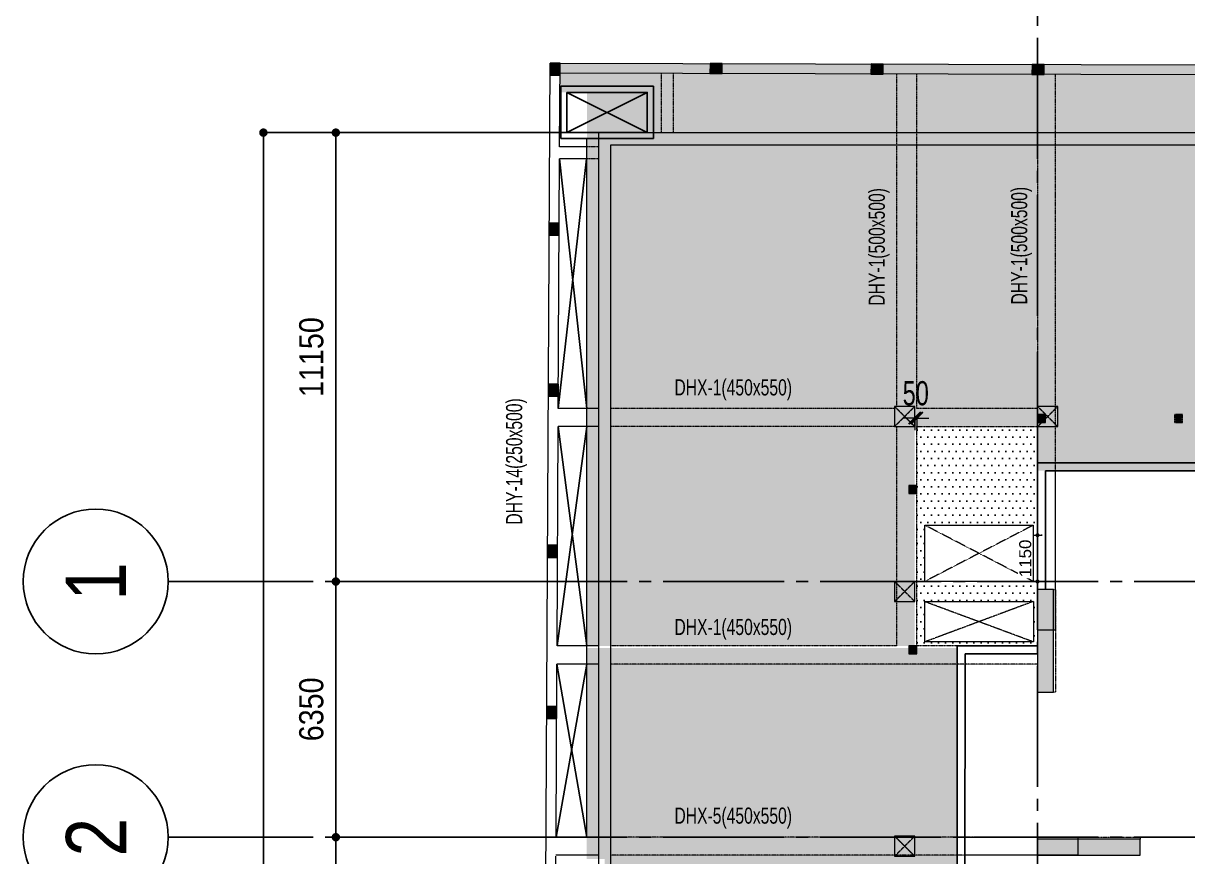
# Model space of a CAD drawing. Header units: millimetres. Extents: x 397144 to 10081729, y 99180 to 1327802.
# Drawn here: x 4924693 to 4953622, y 613725 to 634426 of the extents above; entities that cross this region are included whole.
import ezdxf
from ezdxf.enums import TextEntityAlignment as Align

# ---------------------------------------------------------------- set-up
doc = ezdxf.new("R2010")
doc.units = ezdxf.units.MM
doc.header["$PDSIZE"] = -10
for name, pattern in [('CHG_XX_Cot_Tang 1$0$CENTER', [20.2, 12.7, -2.5, 2.5, -2.5]), ('CHG_XX_Cot_Tang 1$0$CENTER2', [28.575, 19.05, -3.175, 3.175, -3.175]), ('CHG_XX_Cot_Tang 1$0$HIDDEN', [0.375, 0.25, -0.125]), ('CHG_XX_Cot_Tang 1$0$MB_Luoi truc$0$HTT Hidden 21', [3, 2, -1]), ('CHG_XX_Damsan_Tang 1_-0.150$0$HIDDEN', [0.375, 0.25, -0.125]), ('CHG_XX_Damsan_Tang 1_-0.150$0$HTT Hidden 10.5', [1.5, 1, -0.5]), ('CHG_XX_Luoi truc$0$MB_Luoi truc$0$Center101', [13, 10, -1, 1, -1]), ('HIDDEN5', [2.8375, 1.25, -1.5875])]:
    doc.linetypes.add(name, pattern=pattern)
doc.layers.get('0').update_dxf_attribs({"linetype": 'CONTINUOUS'})
doc.layers.get('Defpoints').update_dxf_attribs({"color": 12, "linetype": 'CONTINUOUS'})
for name, color, linetype in [("CHG_XX_Cot_Tang 1$0$'S_Concrete_Center_1", 8, 'CHG_XX_Cot_Tang 1$0$CENTER2'), ("CHG_XX_Cot_Tang 1$0$'S_Steel_ Bold", 8, 'CONTINUOUS'), ('CHG_XX_Cot_Tang 1$0$cot 500 dung +850', 1, 'CONTINUOUS'), ('CHG_XX_Cot_Tang 1$0$Vach VH3', 3, 'CONTINUOUS'), ("CHG_XX_Damsan_Tang 1_-0.150$0$'S_General_Hatch_8", 8, 'CONTINUOUS'), ('CHG_XX_Damsan_Tang 1_-0.150$0$DTE-H-GDRAIN WATER', 1, 'CHG_XX_Damsan_Tang 1_-0.150$0$HTT Hidden 10.5'), ('CHG_XX_Luoi truc$0$Grid', 34, 'CONTINUOUS'), ('CHG_XX_Luoi truc$0$Grid Line', 8, 'CHG_XX_Luoi truc$0$MB_Luoi truc$0$Center101'), ('dim', 1, 'CONTINUOUS')]:
    doc.layers.add(name, color=color, linetype=linetype)
for name, color, linetype, lineweight in [("CHG_XX_Cot_Tang 1$0$'S_Steel_Cont_2 Normal", 2, 'CONTINUOUS', 25), ("CHG_XX_Cot_Tang 1$0$'S_Steel_Cont_2 Normal_Plate", 150, 'CONTINUOUS', 15), ('CHG_XX_Cot_Tang 1$0$Cot thep', 51, 'CONTINUOUS', 15), ('CHG_XX_Cot_Tang 1$0$MB_Luoi truc$0$Dim 300', 1, 'CONTINUOUS', 5), ('CHG_XX_Cot_Tang 1$0$Net thay Tuong', 3, 'CONTINUOUS', 20), ('CHG_XX_Cot_Tang 1$0$NS-Pier', 150, 'CONTINUOUS', 9), ('CHG_XX_Cot_Tang 1$0$NS-Pier @ 1', 150, 'CONTINUOUS', 9), ('CHG_XX_Cot_Tang 1$0$NS-Pier @ 100', 150, 'CONTINUOUS', 9), ('CHG_XX_Cot_Tang 1$0$NS-Pier @ 150', 150, 'CONTINUOUS', 9), ('CHG_XX_Cot_Tang 1$0$NS-Pier @ 200', 150, 'CONTINUOUS', 9), ('CHG_XX_Cot_Tang 1$0$NS-Pier @ 350', 150, 'CONTINUOUS', 9), ('CHG_XX_Cot_Tang 1$0$S_Concrete_Cont_2 Normal', 2, 'CONTINUOUS', 13), ("CHG_XX_Damsan_Tang 1_-0.150$0$'S_Concrete_Cont_2 Normal", 2, 'CONTINUOUS', 13), ("CHG_XX_Damsan_Tang 1_-0.150$0$'S_General_Hidden_1 Thin", 1, 'CHG_XX_Damsan_Tang 1_-0.150$0$HIDDEN', 18), ('CHG_XX_Damsan_Tang 1_-0.150$0$DMo', 9, 'CHG_XX_Damsan_Tang 1_-0.150$0$HIDDEN', 9), ('CHG_XX_Damsan_Tang 1_-0.150$0$S_Concrete_Cont_1 Opening', 8, 'CHG_XX_Damsan_Tang 1_-0.150$0$HIDDEN', 5), ('CHG_XX_Damsan_Tang 1_-0.150$0$S_Concrete_Cont_2 Normal', 2, 'CONTINUOUS', 13), ('TEXT', 7, 'CONTINUOUS', 15)]:
    doc.layers.add(name, color=color, linetype=linetype, lineweight=lineweight)
doc.layers.add('CHG_XX_Damsan_Tang 1_-0.150$0$KTH', color=7, linetype='CONTINUOUS', lineweight=5, true_color=0x004d99)
doc.styles.add('arial', font='arial.ttf')
doc.styles.add('CHG_XX_Cot_Tang 1$0$MB_Luoi truc$0$Arial_C', font='arial.ttf', dxfattribs={"width": 0.85})
doc.styles.add('CHG_XX_Damsan_Tang 1_-0.150$0$Star-HelCon', font='VHELVCN_0.TTF', dxfattribs={"width": 0.85})
doc.styles.add('CHG_XX_Luoi truc$0$MB_Luoi truc$0$Grid A-F$0$VNI-HelveCB', font='VHELVCB_0.TTF')
doc.styles.add('TTP-HelCon', font='VHELVCN_0.TTF')
doc.dimstyles.new('CHG_XX_Cot_Tang 1$0$MB_Luoi truc$0$Dim 300 (A1-A2)', dxfattribs={"dimscale": 300, "dimtxt": 2, "dimasz": 0.7, "dimexe": 0, "dimexo": 1, "dimgap": 1, "dimtad": 1, "dimdec": 0, "dimzin": 12, "dimdsep": 46, "dimtxsty": 'CHG_XX_Cot_Tang 1$0$MB_Luoi truc$0$Arial_C', "dimblk": 'CHG_XX_Cot_Tang 1$0$MB_Luoi truc$0$_Dot', "dimcen": 1, "dimclrd": 256, "dimclre": 256, "dimclrt": 3, "dimadec": 0, "dimazin": 0, "dimtfac": 1, "dimtdec": 0, "dimtix": 1, "dimtmove": 2, "dimatfit": 3, "dimldrblk": 'CHG_XX_Cot_Tang 1$0$MB_Luoi truc$0$HTT Arrow 30', "dimfxl": 1, "dimtolj": 1, "dimtzin": 0, "dimarcsym": 0})
doc.dimstyles.new('CHG_XX_Damsan_Tang 1_-0.150$0$Star-300', dxfattribs={"dimscale": 300, "dimtxt": 2, "dimasz": 1, "dimexe": 1, "dimexo": 0, "dimgap": 0.04, "dimtad": 0, "dimdec": 4, "dimrnd": 1, "dimdsep": 46, "dimtxsty": 'CHG_XX_Damsan_Tang 1_-0.150$0$Star-HelCon', "dimblk": 'CHG_XX_Damsan_Tang 1_-0.150$0$_ArchTick', "dimcen": 0.09, "dimdle": 1.5, "dimclrd": 256, "dimclre": 256, "dimclrt": 256, "dimadec": 0, "dimazin": 0, "dimtfac": 1, "dimtdec": 4, "dimtix": 1, "dimtmove": 0, "dimatfit": 0, "dimfxl": 1, "dimtvp": 1, "dimtolj": 1, "dimtzin": 0, "dimlwd": -1, "dimlwe": -1, "dimarcsym": 0})
doc.dimstyles.new('RHE_200', dxfattribs={"dimscale": 200, "dimtxt": 1.5, "dimasz": 0.5, "dimexe": 0, "dimexo": 0, "dimgap": 0.75, "dimtad": 1, "dimdec": 0, "dimrnd": 10, "dimzin": 9, "dimdsep": 46, "dimtxsty": 'arial', "dimblk1": 'DIMDOT', "dimblk2": 'DIMDOT', "dimsah": 1, "dimcen": 1, "dimdle": 3, "dimclre": 8, "dimclrt": 51, "dimadec": 0, "dimazin": 0, "dimtfac": 1, "dimtdec": 0, "dimtix": 1, "dimtmove": 2, "dimatfit": 3, "dimldrblk": 'DIMPIJL', "dimfxl": 1, "dimtvp": 1.8, "dimtolj": 1, "dimtzin": 0, "dimarcsym": 0})

# ---------------------------------------------------------------- blocks, each defined once
blk = doc.blocks.new('CHG_XX_Cot_Tang 1$0$MB_Luoi truc$0$_Dot')
at = {"color": 0, "linetype": 'ByBlock', "lineweight": -2}
blk.add_line((-0.5, 0), (-1, 0), dxfattribs=at)
at = {"color": 0, "linetype": 'ByBlock', "const_width": 0.5}
blk.add_lwpolyline([(-0.25, 0, 1), (0.25, 0, 1)], format="xyb", close=True, dxfattribs=at)
blk = doc.blocks.new('*D825')
at = {"layer": 'CHG_XX_Cot_Tang 1$0$MB_Luoi truc$0$Dim 300', "lineweight": -2, "transparency": 16777216}
for p, q in [((-11200, 163400), (-17432, 163400)), ((-17432, 163190), (-17432, 152460)), ((-11200, 152250), (-17432, 152250))]:
    blk.add_line(p, q, dxfattribs=at)
at = {"layer": 'Defpoints', "color": 0, "transparency": 16777216}
for p in [(-10900, 163400), (-17432, 152250), (-10900, 152250)]:
    blk.add_point(p, dxfattribs=at)
at = {"layer": 'CHG_XX_Cot_Tang 1$0$MB_Luoi truc$0$Dim 300', "lineweight": -2, "transparency": 16777216, "xscale": 210, "yscale": 210, "zscale": 210}
for p, rotation in [((-17432, 163400), 90), ((-17432, 152250), 270)]:
    blk.add_blockref('CHG_XX_Cot_Tang 1$0$MB_Luoi truc$0$_Dot', p, dxfattribs=dict(at, rotation=rotation))
at = {"layer": 'CHG_XX_Cot_Tang 1$0$MB_Luoi truc$0$Dim 300', "color": 3, "transparency": 16777216, "insert": (-18039, 157825), "char_height": 600, "attachment_point": 5, "rotation": 90, "style": 'CHG_XX_Cot_Tang 1$0$MB_Luoi truc$0$Arial_C'}
blk.add_mtext('\\A1;11150', dxfattribs=at)
blk = doc.blocks.new('CHG_XX_Cot_Tang 1$0$MB_Luoi truc$0$HTT Arrow 30')
blk.add_hatch(color=256).paths.add_polyline_path([(-2.5, 0.375), (-2.5, -0.375), (0, 0)])
at = {"color": 0, "linetype": 'ByBlock', "lineweight": -2}
for p, q in [((0, 0), (-2.5, 0.375)), ((-2.5, -0.375), (-2.5, 0.375)), ((0, 0), (-2.5, -0.375))]:
    blk.add_line(p, q, dxfattribs=at)
blk = doc.blocks.new('*D826')
at = {"layer": 'CHG_XX_Cot_Tang 1$0$MB_Luoi truc$0$Dim 300', "lineweight": -2, "transparency": 16777216}
for p, q in [((-11200, 152250), (-17432, 152250)), ((-17432, 152040), (-17432, 146110)), ((-11200, 145900), (-17432, 145900))]:
    blk.add_line(p, q, dxfattribs=at)
at = {"layer": 'Defpoints', "color": 0, "transparency": 16777216}
for p in [(-10900, 152250), (-17432, 145900), (-10900, 145900)]:
    blk.add_point(p, dxfattribs=at)
at = {"layer": 'CHG_XX_Cot_Tang 1$0$MB_Luoi truc$0$Dim 300', "lineweight": -2, "transparency": 16777216, "xscale": 210, "yscale": 210, "zscale": 210}
for p, rotation in [((-17432, 152250), 90), ((-17432, 145900), 270)]:
    blk.add_blockref('CHG_XX_Cot_Tang 1$0$MB_Luoi truc$0$_Dot', p, dxfattribs=dict(at, rotation=rotation))
at = {"layer": 'CHG_XX_Cot_Tang 1$0$MB_Luoi truc$0$Dim 300', "color": 3, "transparency": 16777216, "insert": (-18039, 149075), "char_height": 600, "attachment_point": 5, "rotation": 90, "style": 'CHG_XX_Cot_Tang 1$0$MB_Luoi truc$0$Arial_C'}
blk.add_mtext('\\A1;6350', dxfattribs=at)
blk = doc.blocks.new('*D827')
at = {"layer": 'CHG_XX_Cot_Tang 1$0$MB_Luoi truc$0$Dim 300', "lineweight": -2, "transparency": 16777216}
for p, q in [((-11200, 145900), (-17432, 145900)), ((-17432, 145690), (-17432, 141260)), ((-11200, 141050), (-17432, 141050))]:
    blk.add_line(p, q, dxfattribs=at)
at = {"layer": 'Defpoints', "color": 0, "transparency": 16777216}
for p in [(-10900, 145900), (-17432, 141050), (-10900, 141050)]:
    blk.add_point(p, dxfattribs=at)
at = {"layer": 'CHG_XX_Cot_Tang 1$0$MB_Luoi truc$0$Dim 300', "lineweight": -2, "transparency": 16777216, "xscale": 210, "yscale": 210, "zscale": 210}
for p, rotation in [((-17432, 145900), 90), ((-17432, 141050), 270)]:
    blk.add_blockref('CHG_XX_Cot_Tang 1$0$MB_Luoi truc$0$_Dot', p, dxfattribs=dict(at, rotation=rotation))
at = {"layer": 'CHG_XX_Cot_Tang 1$0$MB_Luoi truc$0$Dim 300', "color": 3, "transparency": 16777216, "insert": (-18039, 143475), "char_height": 600, "attachment_point": 5, "rotation": 90, "style": 'CHG_XX_Cot_Tang 1$0$MB_Luoi truc$0$Arial_C'}
blk.add_mtext('\\A1;4850', dxfattribs=at)
blk = doc.blocks.new('*D845')
at = {"layer": 'CHG_XX_Cot_Tang 1$0$MB_Luoi truc$0$Dim 300', "lineweight": -2, "transparency": 16777216}
for p, q in [((-11200, 163400), (-19232, 163400)), ((-19232, -8790), (-19232, 163190)), ((-11200, -9000), (-19232, -9000))]:
    blk.add_line(p, q, dxfattribs=at)
at = {"layer": 'Defpoints', "color": 0, "transparency": 16777216}
for p in [(-19232, 163400), (-10900, 163400), (-10900, -9000)]:
    blk.add_point(p, dxfattribs=at)
at = {"layer": 'CHG_XX_Cot_Tang 1$0$MB_Luoi truc$0$Dim 300', "lineweight": -2, "transparency": 16777216, "xscale": 210, "yscale": 210, "zscale": 210}
for p, rotation in [((-19232, 163400), 90), ((-19232, -9000), 270)]:
    blk.add_blockref('CHG_XX_Cot_Tang 1$0$MB_Luoi truc$0$_Dot', p, dxfattribs=dict(at, rotation=rotation))
at = {"layer": 'CHG_XX_Cot_Tang 1$0$MB_Luoi truc$0$Dim 300', "color": 3, "transparency": 16777216, "insert": (-19839, 77200), "char_height": 600, "attachment_point": 5, "rotation": 90, "style": 'CHG_XX_Cot_Tang 1$0$MB_Luoi truc$0$Arial_C'}
blk.add_mtext('\\A1;172400', dxfattribs=at)
blk = doc.blocks.new('*U882')
at = {"layer": 'CHG_XX_Cot_Tang 1$0$NS-Pier @ 1'}
h = blk.add_hatch(color=256, dxfattribs=at)
h.dxf.hatch_style = 1
h.paths.add_polyline_path([(400, 0), (0, 0), (0, -2550), (400, -2550)])
at = {"layer": 'CHG_XX_Cot_Tang 1$0$NS-Pier @ 100'}
h = blk.add_hatch(color=256, dxfattribs=at)
h.dxf.hatch_style = 1
h.paths.add_polyline_path([(400, 0), (0, 0), (0, -2550), (400, -2550)])
at = {"layer": 'CHG_XX_Cot_Tang 1$0$NS-Pier @ 150'}
h = blk.add_hatch(color=256, dxfattribs=at)
h.dxf.hatch_style = 1
h.paths.add_polyline_path([(400, 0), (0, 0), (0, -2550), (400, -2550)])
at = {"layer": 'CHG_XX_Cot_Tang 1$0$NS-Pier @ 200'}
h = blk.add_hatch(color=256, dxfattribs=at)
h.dxf.hatch_style = 1
h.paths.add_polyline_path([(400, 0), (0, 0), (0, -2550), (400, -2550)])
at = {"layer": 'CHG_XX_Cot_Tang 1$0$NS-Pier @ 350'}
h = blk.add_hatch(color=256, dxfattribs=at)
h.dxf.hatch_style = 1
h.paths.add_polyline_path([(400, 0), (0, 0), (0, -2550), (400, -2550)])
blk = doc.blocks.new('CHG_XX_Cot_Tang 1$0$Block A_C450x2250')
at = {"layer": 'CHG_XX_Cot_Tang 1$0$NS-Pier', "color": 9, "linetype": 'CHG_XX_Cot_Tang 1$0$MB_Luoi truc$0$HTT Hidden 21'}
blk.add_lwpolyline([(0, 0), (-50, 0), (-50, -2550), (0, -2550)], dxfattribs=at)
at = {"layer": 'CHG_XX_Cot_Tang 1$0$NS-Pier'}
blk.add_lwpolyline([(400, -2550), (0, -2550), (0, 0), (400, 0)], close=True, dxfattribs=at)
blk.add_blockref('*U882', (0, 0), dxfattribs=at)
blk = doc.blocks.new('CHG_XX_Cot_Tang 1$0$500x500')
at = {"color": 1, "linetype": 'CHG_XX_Cot_Tang 1$0$MB_Luoi truc$0$HTT Hidden 21'}
for p, q in [((250, 250), (-250, -250)), ((-250, 250), (250, -250))]:
    blk.add_line(p, q, dxfattribs=at)
at = {"layer": 'CHG_XX_Cot_Tang 1$0$NS-Pier', "color": 1}
blk.add_lwpolyline([(250, -250), (250, 250), (-250, 250), (-250, -250)], close=True, dxfattribs=at)
blk = doc.blocks.new('*U869')
at = {"layer": "CHG_XX_Cot_Tang 1$0$'S_Steel_ Bold", "linetype": 'CHG_XX_Cot_Tang 1$0$CENTER', "ltscale": 0.05}
for p, q in [((-13, 0), (13, 0)), ((0, 13), (0, -13))]:
    blk.add_line(p, q, dxfattribs=at)
at = {"layer": "CHG_XX_Cot_Tang 1$0$'S_Steel_ Bold", "color": 1}
blk.add_circle((0, 0), 7, dxfattribs=at)
blk = doc.blocks.new('CHG_XX_Cot_Tang 1$0$A$C42BB3C5E')
at = {"color": 8, "linetype": 'CHG_XX_Cot_Tang 1$0$MB_Luoi truc$0$HTT Hidden 21'}
blk.add_lwpolyline([(-75, -113), (125, -113), (125, 87), (-75, 87)], close=True, dxfattribs=at)
at = {"layer": "CHG_XX_Cot_Tang 1$0$'S_Concrete_Center_1"}
for p, q in [((25, 63), (25, -88)), ((125, -13), (-83, -13))]:
    blk.add_line(p, q, dxfattribs=at)
at = {"layer": "CHG_XX_Cot_Tang 1$0$'S_Steel_Cont_2 Normal"}
blk.add_lwpolyline([(-37, -15, 0.414214), (-43, -21), (-43, -50), (-50, -50), (-50, 25), (-43, 25), (-43, -4, 0.414214), (-37, -10), (87, -10, 0.414214), (93, -4), (93, 25), (100, 25), (100, -50), (93, -50), (93, -21, 0.414214), (87, -15)], format="xyb", close=True, dxfattribs=at)
at = {"layer": "CHG_XX_Cot_Tang 1$0$'S_Steel_Cont_2 Normal_Plate"}
blk.add_lwpolyline([(115, 45), (115, -70), (-65, -70), (-65, 45)], close=True, dxfattribs=at)
at = {"layer": "CHG_XX_Cot_Tang 1$0$'S_Steel_ Bold"}
for p in [(-10, 20), (60, 20)]:
    blk.add_blockref('*U869', p, dxfattribs=at)
at = {"layer": "CHG_XX_Cot_Tang 1$0$'S_Steel_ Bold", "xscale": -1, "rotation": 180}
for p in [(-10, -45), (60, -45)]:
    blk.add_blockref('*U869', p, dxfattribs=at)
blk = doc.blocks.new('CHG_XX_Cot_Tang 1$0$net pergola')
at = {"layer": 'CHG_XX_Cot_Tang 1$0$Net thay Tuong', "rotation": 270}
blk.add_blockref('CHG_XX_Cot_Tang 1$0$A$C42BB3C5E', (-30906, 104825), dxfattribs=at)
blk = doc.blocks.new('CHG_XX_Cot_Tang 1$0$cot thong gio')
at = {"layer": 'CHG_XX_Cot_Tang 1$0$S_Concrete_Cont_2 Normal', "color": 3, "ltscale": 0.8}
blk.add_lwpolyline([(-100, -70), (100, -70), (100, 130), (-100, 130)], close=True, dxfattribs=at)
blk.add_solid([(-100, 130), (-100, -70), (100, 130), (100, -70)], dxfattribs=at)
blk = doc.blocks.new('*U876')
at = {"layer": 'CHG_XX_Luoi truc$0$Grid Line'}
blk.add_line((0, 0), (0, 608), dxfattribs=at)
at = {"layer": 'CHG_XX_Luoi truc$0$Grid', "lineweight": -2, "style": 'CHG_XX_Luoi truc$0$MB_Luoi truc$0$Grid A-F$0$VNI-HelveCB'}
for tag, p in [('GRIDSUB', (0, 617)), ('GRID', (0, -9))]:
    blk.add_attdef(tag, text='', height=5, dxfattribs=at).set_placement(p, align=Align.MIDDLE)
blk = doc.blocks.new('*U877')
at = {"layer": 'CHG_XX_Luoi truc$0$Grid', "lineweight": -2}
blk.add_line((0, 441), (0, 438), dxfattribs=at)
blk.add_circle((0, 447), 6, dxfattribs=at)
at = {"layer": 'CHG_XX_Luoi truc$0$Grid Line'}
blk.add_line((0, 0), (0, 438), dxfattribs=at)
at = {"layer": 'CHG_XX_Luoi truc$0$Grid', "lineweight": -2, "style": 'CHG_XX_Luoi truc$0$MB_Luoi truc$0$Grid A-F$0$VNI-HelveCB'}
for tag, p in [('GRIDSUB', (0, 447)), ('GRID', (0, -9))]:
    blk.add_attdef(tag, text='', height=5, dxfattribs=at).set_placement(p, align=Align.MIDDLE)
blk = doc.blocks.new('CHG_XX_Luoi truc')
at = {"layer": 'CHG_XX_Luoi truc$0$Grid', "xscale": 300, "yscale": 300, "zscale": 300}
blk.add_blockref('*U876', (0, -12747), dxfattribs=at)
at = {"layer": 'CHG_XX_Luoi truc$0$Grid'}
ref = blk.add_blockref('*U877', (110703, 152250), dxfattribs=dict(at, xscale=300.0000000000013, yscale=300.0000000000013, zscale=300.0000000000013, rotation=90))
ref.add_attrib('GRIDSUB', '1', dxfattribs={"lineweight": -2, "height": 1500, "rotation": 90, "style": 'CHG_XX_Luoi truc$0$MB_Luoi truc$0$Grid A-F$0$VNI-HelveCB'}).set_placement((-23397, 152250), align=Align.MIDDLE)
ref = blk.add_blockref('*U877', (110703, 145900), dxfattribs=dict(at, xscale=300.0000000000013, yscale=300.0000000000013, zscale=300.0000000000013, rotation=90))
ref.add_attrib('GRIDSUB', '2', dxfattribs={"lineweight": -2, "height": 1500, "rotation": 90, "style": 'CHG_XX_Luoi truc$0$MB_Luoi truc$0$Grid A-F$0$VNI-HelveCB'}).set_placement((-23397, 145900), align=Align.MIDDLE)
blk = doc.blocks.new('CHG_XX_Damsan_Tang 1_-0.150$0$A$C1d321f71')
at = {"layer": 'CHG_XX_Damsan_Tang 1_-0.150$0$DTE-H-GDRAIN WATER', "color": 2, "linetype": 'Continuous'}
for p, q in [((-11844, 163650), (-9544, 163650)), ((-11844, 162350), (-11844, 163650)), ((-11694, 163500), (-9694, 162500)), ((-11694, 162500), (-9694, 163500)), ((-9544, 163650), (-9544, 162350)), ((-9544, 162350), (-11844, 162350))]:
    blk.add_line(p, q, dxfattribs=at)
at = {"layer": 'CHG_XX_Damsan_Tang 1_-0.150$0$DTE-H-GDRAIN WATER', "color": 2, "linetype": 'Continuous', "flags": 128}
blk.add_lwpolyline([(-11694, 163500), (-9694, 163500), (-9694, 162500), (-11694, 162500)], close=True, dxfattribs=at)
blk = doc.blocks.new('CHG_XX_Damsan_Tang 1_-0.150$0$cot rào')
at = {"layer": "CHG_XX_Damsan_Tang 1_-0.150$0$'S_Concrete_Cont_2 Normal", "ltscale": 0.8}
blk.add_lwpolyline([(-150, -125), (150, -125), (150, 125), (-150, 125)], close=True, dxfattribs=at)
at = {"layer": 'CHG_XX_Damsan_Tang 1_-0.150$0$DMo', "ltscale": 0.8}
blk.add_solid([(-150, 125), (-150, -125), (150, 125), (150, -125)], dxfattribs=at)
blk = doc.blocks.new('CHG_XX_Damsan_Tang 1_-0.150$0$_ArchTick')
at = {"color": 0, "linetype": 'ByBlock', "const_width": 0.15}
blk.add_lwpolyline([(-0.5, -0.5), (0.5, 0.5)], dxfattribs=at)
blk = doc.blocks.new('*D805')
at = {"layer": 'CHG_XX_Damsan_Tang 1_-0.150$0$KTH', "ltscale": 0.8, "transparency": 16777216}
for p, q in [((-3050, 156310), (-3350, 156310)), ((-3050, 156336), (-3050, 156010)), ((-3050, 156310), (-3000, 156310)), ((-3000, 156336), (-3000, 156010)), ((-3000, 156310), (-2700, 156310))]:
    blk.add_line(p, q, dxfattribs=at)
at = {"layer": 'Defpoints', "color": 0, "ltscale": 0.8, "transparency": 16777216}
for p in [(-3050, 156336), (-3000, 156336), (-3000, 156310)]:
    blk.add_point(p, dxfattribs=at)
at = {"layer": 'CHG_XX_Damsan_Tang 1_-0.150$0$KTH', "ltscale": 0.8, "transparency": 16777216, "xscale": 300, "yscale": 300, "zscale": 300}
blk.add_blockref('CHG_XX_Damsan_Tang 1_-0.150$0$_ArchTick', (-3050, 156310), dxfattribs=at)
at = {"layer": 'CHG_XX_Damsan_Tang 1_-0.150$0$KTH', "ltscale": 0.8, "transparency": 16777216, "xscale": 300, "yscale": 300, "zscale": 300, "rotation": 180}
blk.add_blockref('CHG_XX_Damsan_Tang 1_-0.150$0$_ArchTick', (-3000, 156310), dxfattribs=at)
at = {"layer": 'CHG_XX_Damsan_Tang 1_-0.150$0$KTH', "ltscale": 0.8, "transparency": 16777216, "insert": (-3025, 156923), "char_height": 600, "attachment_point": 5, "style": 'CHG_XX_Damsan_Tang 1_-0.150$0$Star-HelCon'}
blk.add_mtext('\\A1;50', dxfattribs=at)
blk = doc.blocks.new('DIMDOT')
for p, q in [((1, 0), (-1, 0)), ((0, -1), (0, 1))]:
    blk.add_line(p, q)
at = {"const_width": 0.5}
blk.add_lwpolyline([(-0.25, 0, 1), (0.25, 0, 1)], format="xyb", close=True, dxfattribs=at)
blk = doc.blocks.new('*D423')
at = {"layer": 'Defpoints', "color": 0, "transparency": 16777216}
for p in [(5012640, 621710), (5012640, 620560)]:
    blk.add_point(p, dxfattribs=at)
at = {"layer": 'TEXT', "color": 0, "lineweight": -2, "transparency": 16777216}
for p, q in [((4949890, 621810), (4949890, 621910)), ((4949890, 621710), (4949890, 620560)), ((4949890, 620460), (4949890, 620360))]:
    blk.add_line(p, q, dxfattribs=at)
at = {"layer": 'TEXT', "color": 8, "linetype": 'HIDDEN5', "lineweight": -2, "transparency": 16777216}
for p, q in [((4950008, 621710), (4949890, 621710)), ((4950008, 620560), (4949890, 620560))]:
    blk.add_line(p, q, dxfattribs=at)
at = {"layer": 'TEXT', "color": 0, "lineweight": -2, "transparency": 16777216, "xscale": 100, "yscale": 100, "zscale": 100}
for p, rotation in [((4949890, 621710), 270), ((4949890, 620560), 90)]:
    blk.add_blockref('DIMDOT', p, dxfattribs=dict(at, rotation=rotation))
at = {"layer": 'TEXT', "color": 51, "transparency": 16777216, "insert": (4949587, 621135), "char_height": 300, "attachment_point": 5, "rotation": 90, "style": 'arial', "bg_fill": 3, "box_fill_scale": 1.1, "bg_fill_color": 256, "bg_fill_true_color": 13158600, "bg_fill_transparency": 0}
blk.add_mtext('\\A1;1150', dxfattribs=at)
at = {"layer": 'Defpoints', "color": 0, "transparency": 16777216}
blk.add_point((4949890, 620560), dxfattribs=at)
blk = doc.blocks.new('DIMPIJL')
at = {"linetype": 'ByBlock'}
blk.add_solid([(-2.5, 0.42), (-2.5, -0.42), (0, 0)], dxfattribs=at)
blk = doc.blocks.new('CHG_XX_Cot_Tang 1')
at = {"layer": 'CHG_XX_Cot_Tang 1$0$NS-Pier', "linetype": 'Continuous', "ltscale": 5}
blk.add_lwpolyline([(-300, 85450), (-10900, 85450), (-10900, 163400), (99639.2, 163400), (106050, 158254.3), (106050, -6022), (103575.5, -9000), (32350, -9000), (32350, 84050), (-300, 84050)], close=True, dxfattribs=at)
at = {"layer": 'CHG_XX_Cot_Tang 1$0$NS-Pier', "linetype": 'CHG_XX_Cot_Tang 1$0$HIDDEN', "ltscale": 5}
blk.add_lwpolyline([(32650, 84350), (0, 84350), (0, 85750), (-10600, 85750), (-10600, 163100), (99533.7, 163100), (105750, 158110.4), (105750, -5913.6), (103434.7, -8700), (32650, -8700), (32650, 84350), (32650, -8700), (103404.7, -8700)], dxfattribs=at)
at = {"layer": 'CHG_XX_Cot_Tang 1$0$Vach VH3'}
for p, q in [((0, 155200.1), (57350, 155200.1)), ((0, 152050), (0, 155200.1)), ((198.8, 152057.1), (199.6, 155000.1)), ((199.6, 155000.1), (57150, 155000.1)), ((-2000.3, 150650), (-2000.3, 84050)), ((0, 150650), (-2000.3, 150650)), ((-1800.3, 150450), (-1838.1, 84250)), ((0, 150450), (-1800.3, 150450))]:
    blk.add_line(p, q, dxfattribs=at)
at = {"layer": 'CHG_XX_Cot_Tang 1$0$cot 500 dung +850'}
for p in [(-3300, 156347.9), (251.2, 156350), (-3300, 152000), (-3300, 145675)]:
    blk.add_blockref('CHG_XX_Cot_Tang 1$0$500x500', p, dxfattribs=at)
at = {"layer": 'CHG_XX_Cot_Tang 1$0$Cot thep'}
blk.add_blockref('CHG_XX_Cot_Tang 1$0$net pergola', (34418.2, 51500), dxfattribs=at)
at = {"layer": 'CHG_XX_Cot_Tang 1$0$NS-Pier'}
blk.add_blockref('CHG_XX_Luoi truc', (0, 0), dxfattribs=at)
at = {"layer": 'CHG_XX_Cot_Tang 1$0$NS-Pier', "xscale": -1}
blk.add_blockref('CHG_XX_Cot_Tang 1$0$Block A_C450x2250', (400, 152050), dxfattribs=at)
at = {"layer": 'CHG_XX_Cot_Tang 1$0$NS-Pier', "xscale": -1, "rotation": 90}
blk.add_blockref('CHG_XX_Cot_Tang 1$0$Block A_C450x2250', (0, 145850), dxfattribs=at)
at = {"layer": 'CHG_XX_Cot_Tang 1$0$S_Concrete_Cont_2 Normal'}
for p in [(100, 156270), (-3100, 154505.6), (-3100, 150520)]:
    blk.add_blockref('CHG_XX_Cot_Tang 1$0$cot thong gio', p, dxfattribs=at)
at = {"layer": 'CHG_XX_Cot_Tang 1$0$MB_Luoi truc$0$Dim 300'}
for base, p1, p2, picture, middle in [((-19232.2, 163400), (-10900, -9000), (-10900, 163400), '*D845', (-19838.5, 77200)), ((-17432.2, 152250), (-10900, 163400), (-10900, 152250), '*D825', (-18038.5, 157825)), ((-17432.2, 145900), (-10900, 152250), (-10900, 145900), '*D826', (-18038.7, 149075)), ((-17432.2, 141050), (-10900, 145900), (-10900, 141050), '*D827', (-18038.5, 143475))]:
    dim = blk.add_linear_dim(base=base, p1=p1, p2=p2, angle=90, dimstyle='CHG_XX_Cot_Tang 1$0$MB_Luoi truc$0$Dim 300 (A1-A2)', dxfattribs=at)
    dim.commit()
    dim.dimension.update_dxf_attribs({"geometry": picture, "text_midpoint": middle})
blk = doc.blocks.new('CHG_XX_Damsan_Tang 1_-0.150')
at = {"layer": "CHG_XX_Damsan_Tang 1_-0.150$0$'S_General_Hatch_8", "ltscale": 0.8}
h = blk.add_hatch(dxfattribs=at)
h.set_pattern_fill('DOTS', color=256, scale=111)
h.paths.add_polyline_path([(-10694.48619, 163900.00043), (-9694.48619, 164400.00043), (-9694.48619, 163400.00043)], flags=17)
h.paths.add_polyline_path([(48611.69346, 164400.00001), (48111.69346, 163900.00001), (47611.69346, 164400.00001)], flags=16)
h.paths.add_polyline_path([(47611.69346, 164400.00001), (48111.69346, 163900.00001), (47611.69346, 163400.00001)], flags=16)
h.paths.add_polyline_path([(48611.69346, 163400.00001), (48111.69346, 163900.00001), (48611.69346, 164400.00001)], flags=16)
h.paths.add_polyline_path([(48111.69346, 163900.00001), (48611.69346, 163400.00001), (47611.69346, 163400.00001)], flags=16)
h.paths.add_polyline_path([(29666.65455, 163900.00001), (29166.65455, 164400.00001), (30166.65455, 164400.00001)], flags=16)
h.paths.add_polyline_path([(30166.65455, 164400.00001), (30166.65455, 163400.00001), (29666.65455, 163900.00001)], flags=16)
h.paths.add_polyline_path([(29666.65455, 163900.00001), (30166.65455, 163400.00001), (29166.65455, 163400.00001)], flags=16)
h.paths.add_polyline_path([(29666.65455, 163900.00001), (29166.65455, 163400.00001), (29166.65455, 164400.00001)], flags=16)
h.paths.add_polyline_path([(7834.44274, 164400), (8834.44274, 164400), (8334.44274, 163900)], flags=16)
h.paths.add_polyline_path([(8334.44274, 163900), (8834.44274, 164400), (8834.44274, 163400)], flags=16)
h.paths.add_polyline_path([(7834.44274, 163400), (8334.44274, 163900), (8834.44274, 163400)], flags=16)
h.paths.add_polyline_path([(7834.44274, 164400), (8334.44274, 163900), (7834.44274, 163400)], flags=16)
h.paths.add_polyline_path([(-9694.48619, 164400.00043), (-10694.48619, 163900.00043), (-9694.48619, 163400.00043), (-11193.75347, 163400.00043), (-11198.29007, 150650), (-3050.00001, 150649.99999), (-3050, 156097.89866), (0.00001, 156097.89866), (0.00001, 155200.08242), (51400, 155200.08242), (51350, 164962.58933), (-11863.24761, 165126.64121), (-11863.50493, 164403.45898)])
h = blk.add_hatch(dxfattribs=at)
h.set_pattern_fill('CROSS', color=256)
h.paths.add_polyline_path([(-3050.00001, 150650), (-3050, 156097.89866), (0.00001, 156097.89866), (0.00001, 155000.08242), (51350, 155000.08242), (51350, 164962.58933), (-11193.14034, 165123.18266), (-11198.29007, 150650)])
h = blk.add_hatch(dxfattribs=at)
h.set_pattern_fill('CROSS', color=256)
h.paths.add_polyline_path([(-3050.00001, 150649.99999), (-11198.29007, 150650)])
edge = h.paths.add_edge_path()
edge.add_line((-11193.14034, 165123.18266), (-11198.29007, 150650))
edge.add_line((-11193.14034, 165123.18266), (-11198.29007, 150650))
edge = h.paths.add_edge_path()
edge.add_line((51350, 164962.58933), (-11193.14034, 165123.18266))
edge.add_line((51350, 164962.58933), (-11193.14034, 165123.18266))
edge = h.paths.add_edge_path()
edge.add_line((51350, 155000.08242), (51350, 164962.58933))
edge.add_line((51350, 155000.08242), (51350, 164962.58933))
edge = h.paths.add_edge_path()
edge.add_line((0.00001, 155000.08242), (51350, 155000.08242))
edge.add_line((0.00001, 155000.08242), (51350, 155000.08242))
edge = h.paths.add_edge_path()
edge.add_line((0.00001, 156097.89866), (0.00001, 155000.08242))
edge.add_line((0.00001, 156097.89866), (0.00001, 155000.08242))
edge = h.paths.add_edge_path()
edge.add_line((-3050, 156097.89866), (0.00001, 156097.89866))
edge.add_line((-3050, 156097.89866), (0.00001, 156097.89866))
edge = h.paths.add_edge_path()
edge.add_line((-3050.00001, 150650), (-3050, 156097.89866))
edge.add_line((-3050.00001, 150650), (-3050, 156097.89866))
h = blk.add_hatch(dxfattribs=at)
h.set_pattern_fill('CROSS', color=256)
h.paths.add_polyline_path([(-3050.00001, 150650), (-3050, 156097.89866), (0.00001, 156097.89866), (0.00001, 155000.08242), (51350, 155000.08242), (51350, 164962.58933), (-11193.14034, 165123.18266), (-11198.29007, 150650)])
h = blk.add_hatch(dxfattribs=at)
h.set_pattern_fill('CROSS', color=256)
h.paths.add_polyline_path([(-3050.00001, 150650), (-3050, 156097.89866), (0.00001, 156097.89866), (0.00001, 155000.08242), (51350, 155000.08242), (51350, 164962.58933), (-11193.14034, 165123.18266), (-11198.29007, 150650)])
h = blk.add_hatch(dxfattribs=at)
h.set_pattern_fill('CROSS', color=256)
h.paths.add_polyline_path([(-3050.00001, 150650), (-3050, 156097.89866), (0.00001, 156097.89866), (0.00001, 155000.08242), (51350, 155000.08242), (51350, 164962.58933), (-11193.14034, 165123.18266), (-11198.29007, 150650)])
h = blk.add_hatch(dxfattribs=at)
h.set_pattern_fill('DOTS', color=256)
h.paths.add_polyline_path([(-3050.00001, 150650), (-3050, 156097.89866), (0.00001, 156097.89866), (0.00001, 155000.08242), (51350, 155000.08242), (51350, 164962.58933), (-11193.14034, 165123.18266), (-11198.29007, 150650)])
h = blk.add_hatch(dxfattribs=at)
h.set_pattern_fill('DOTS', color=256, scale=111)
h.paths.add_polyline_path([(-102.3624, 151750), (-102.3624, 150750), (-2802.3624, 150750), (-2802.3624, 151750)], flags=16)
h.paths.add_polyline_path([(-2799.99804, 153650), (0.00001, 153650), (0.00001, 156100.00712), (-3050, 156100.00712), (-3050, 150650), (-1799.92935, 150650), (0.00001, 150650), (0.00001, 152250), (-2799.99804, 152250)])
h = blk.add_hatch(dxfattribs=at)
h.set_pattern_fill('DOTS', color=256, scale=111)
h.set_pattern_definition([(0, (0, -50), (88.10625, 176.2125), [0, -176.2125])])
h.paths.add_polyline_path([(-11198.1763, 144205.00043), (-10900, 144205.00043), (-11198.1763, 144503.17672)], flags=17)
h.paths.add_polyline_path([(-11198.1763, 145355.00043), (-10750, 145355.00043), (-10750, 144055.00043), (-11198.1763, 144055.00043), (-11259.63543, 85730.72957), (-2000.30814, 85750), (-2000.30814, 150600), (-11198.1763, 150600)])
at = {"layer": "CHG_XX_Damsan_Tang 1_-0.150$0$'S_Concrete_Cont_2 Normal", "ltscale": 0.8}
for p, q in [((-12526.19555, 84780.44757), (-12111.51905, 165125.53986)), ((-12111.51905, 165125.53986), (69499.99999, 164916.06798)), ((-11872.22798, 163050.00043), (-11861.52238, 165124.24958)), ((69500, 164666.06716), (-12112.79833, 164875.54232)), ((-11198.25958, 145900), (-11197.95542, 163247.19617)), ((-11905.77569, 156550.00712), (-11873.77633, 162750.00043)), ((-10900.00195, 156550.00712), (-11905.77569, 156550.00712)), ((-11936.22677, 150650), (-11908.09823, 156100.00712)), ((-10900.00195, 156100.00712), (-11908.09823, 156100.00712)), ((-10900.00195, 150650), (-11936.22677, 150650)), ((-11960.74243, 145900.00001), (-11938.5493, 150200)), ((-10900.00195, 150200), (-11938.5493, 150200)), ((-10900.00195, 145900.00001), (-11960.74243, 145900.00001)), ((-11994.29025, 139399.98735), (-11963.194, 145425.00001)), ((-10900.00195, 145450.00001), (-11963.194, 145450.00001))]:
    blk.add_line(p, q, dxfattribs=at)
at = {"layer": "CHG_XX_Damsan_Tang 1_-0.150$0$'S_Concrete_Cont_2 Normal", "ltscale": 10}
for p, q in [((-11203.62469, 163050.00043), (-11872.22798, 163050.00043)), ((-11203.62469, 162750.00043), (-11873.77633, 162750.00043))]:
    blk.add_line(p, q, dxfattribs=at)
at = {"layer": "CHG_XX_Damsan_Tang 1_-0.150$0$'S_Concrete_Cont_2 Normal", "ltscale": 10, "flags": 128}
for points in [[(0.00001, 151550.00001), (0.00001, 151050.00001), (450.00001, 151050.00001), (450.00001, 155000.08242)], [(-1800.26063, 145900.00001), (1000, 145900.00001), (1000, 145450.00001), (-1800.25788, 145450.00001)]]:
    blk.add_lwpolyline(points, dxfattribs=at)
at = {"layer": "CHG_XX_Damsan_Tang 1_-0.150$0$'S_General_Hatch_8", "ltscale": 0.8}
for p, q in [((-11905.77569, 156550.00712), (-11205.12013, 162750.00043)), ((-11198.32903, 156550.00712), (-11873.77633, 162750.00043)), ((-11198.32575, 156100.00712), (-11936.22657, 150650.03729)), ((-11198.29007, 150650), (-11908.09823, 156100.00712)), ((-11198.2868, 150200), (-11960.74243, 145900.00001)), ((-11198.25958, 145900.00001), (-11938.5493, 150200))]:
    blk.add_line(p, q, dxfattribs=at)
at = {"layer": "CHG_XX_Damsan_Tang 1_-0.150$0$'S_General_Hidden_1 Thin", "ltscale": 10}
for p, q in [((0.00001, 165094.51745), (0.00001, 156700.00712)), ((-9344.48619, 163400), (-9344.48619, 164868.4369)), ((-9044.48619, 163400), (-9044.48619, 164867.6669)), ((-3500, 164852.66258), (-3500, 156600.00712)), ((-3000, 156550.00712), (-3000, 164851.37923)), ((450.00001, 155000.08242), (450.00001, 164843.23328)), ((-10900, 163050.00043), (-11203.57178, 163050.00043)), ((-10900, 162750.00043), (-11205.12013, 162750.00043)), ((-3550, 156550.00712), (-10600.00195, 156550.00712)), ((0.00001, 156550.00712), (-3000, 156550.00712)), ((-3550, 156100.00712), (-10600.00195, 156100.00712)), ((-3500, 156100.00712), (-3500, 150650)), ((-3000, 150650), (-3000, 156100.00712)), ((-3000, 156100.00712), (0.00001, 156100.00712)), ((0.00001, 156100.00712), (0.00001, 150650)), ((-3500, 150650), (-10600.00195, 150650)), ((0.00001, 150650), (-3000, 150650)), ((-1800.28417, 150200), (-10600.00195, 150200)), ((0.00001, 150200), (-1800.28417, 150200)), ((1000, 145900.00001), (-10600.00195, 145900.00001)), ((1000, 145450.00001), (-10600.00195, 145450.00001))]:
    blk.add_line(p, q, dxfattribs=at)
at = {"layer": 'CHG_XX_Damsan_Tang 1_-0.150$0$S_Concrete_Cont_1 Opening', "ltscale": 5}
for p, q in [((-104.58499, 152250), (-2802.68395, 153650)), ((-102.68395, 153650), (-2802.68395, 152250)), ((-102.68395, 151755.12598), (-2802.68395, 150750.00011)), ((-104.58499, 150750.00011), (-2802.68395, 151750.00011))]:
    blk.add_line(p, q, dxfattribs=at)
at = {"layer": 'CHG_XX_Damsan_Tang 1_-0.150$0$S_Concrete_Cont_2 Normal', "ltscale": 0.8}
for points in [[(-2802.68395, 153650), (-104.58499, 153650), (-104.58499, 152250), (-2802.68395, 152250)], [(-2802.68395, 151750.00011), (-102.68395, 151750.00011), (-102.68395, 150750.00011), (-2802.68395, 150750.00011)]]:
    blk.add_lwpolyline(points, close=True, dxfattribs=at)
at = {"layer": "CHG_XX_Damsan_Tang 1_-0.150$0$'S_General_Hatch_8", "ltscale": 0.8}
for name, p in [('CHG_XX_Cot_Tang 1', (0, 0)), ('CHG_XX_Damsan_Tang 1_-0.150$0$A$C1d321f71', (0, 899.97721))]:
    blk.add_blockref(name, p, dxfattribs=at)
at = {"layer": 'CHG_XX_Damsan_Tang 1_-0.150$0$DMo', "ltscale": 0.8}
for p, rotation in [((-11987.17259, 164975.67335), 269.7042880655113), ((-7986.91755, 164990.01698), 359.852939534937), ((-3986.93073, 164979.75024), 359.852939534937), ((13.05609, 164969.48349), 359.852939534937), ((-12007.68099, 161000.0784), 269.7042880655113), ((-12028.32548, 157000.13167), 269.7042880655113), ((-12048.96998, 153000.18495), 269.7042880655113), ((-12069.61447, 149000.23822), 269.7042880655113)]:
    blk.add_blockref('CHG_XX_Damsan_Tang 1_-0.150$0$cot rào', p, dxfattribs=dict(at, rotation=rotation))
at = {"layer": 'CHG_XX_Damsan_Tang 1_-0.150$0$KTH', "ltscale": 0.8}
dim = blk.add_linear_dim(base=(-3000, 156310.21994), p1=(-3050, 156335.90365), p2=(-3000, 156335.90365), dimstyle='CHG_XX_Damsan_Tang 1_-0.150$0$Star-300', override={"dimfxl": 3.5, "dimarcsym": 1}, dxfattribs=at)
dim.commit()
dim.dimension.update_dxf_attribs({"geometry": '*D805', "text_midpoint": (-3025, 156923.01994)})

msp = doc.modelspace()

# ---------------------------------------------------------------- block references
at = {"layer": 'dim', "ltscale": 1500}
msp.add_blockref('CHG_XX_Damsan_Tang 1_-0.150', (4949890.3198, 468310.40972), dxfattribs=at)

# ---------------------------------------------------------------- texts
at = {"layer": 'TEXT', "color": 6, "style": 'TTP-HelCon', "width": 0.85}
for s, p in [('DHY-1(500x500)', (4946096.26266, 627410.75284)), ('DHY-1(500x500)', (4949634.81965, 627440.8341)), ('DHY-14(250x500)', (4937087.19649, 621974.0109))]:
    msp.add_text(s, height=400, rotation=90, dxfattribs=at).set_placement(p)
for s, p in [('DHX-1(450x550)', (4940869.84673, 625182.60599)), ('DHX-1(450x550)', (4940869.84673, 619232.59887)), ('DHX-5(450x550)', (4940869.84673, 614546.22151))]:
    msp.add_text(s, height=400, dxfattribs=at).set_placement(p)

# ---------------------------------------------------------------- next in the draw order: dimensions: what is measured, and where the dimension line sits
at = {"layer": 'TEXT'}
dim = msp.add_linear_dim(base=(4949890.3198, 620560.40972), p1=(5012640.3198, 621710.25015), p2=(5012640.3198, 620560.40972), angle=90, dimstyle='RHE_200', override={"dimfxl": 0.590551, "dimfxlon": 1, "dimtfill": 1, "dimarcsym": 1}, dxfattribs=at)
dim.commit()
dim.dimension.update_dxf_attribs({"geometry": '*D423', "text_midpoint": (4949587.1479, 621135.32993)})

doc.saveas('drawing.dxf')
